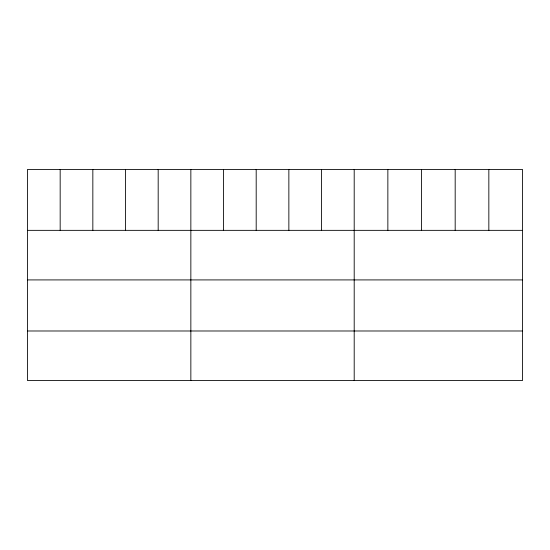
<?xml version="1.0" encoding="UTF-8"?>
<svg xmlns="http://www.w3.org/2000/svg" width="550" height="550" viewBox="0 0 550 550"><rect width="100%" height="100%" fill="white"/><g stroke="black" fill="none" stroke-linecap="round" stroke-linejoin="round"><path stroke-width="0.82" d="M522.5 230.347L522.5 380.552L27.5 380.552L27.5 169.448L522.5 169.448L522.5 230.347L27.5 230.347M27.5 279.916L522.5 279.916M27.5 330.99L522.5 330.99M488.84 169.448L488.84 230.347M455.18 169.448L455.18 230.347M421.52 169.448L421.52 230.347M387.86 169.448L387.86 230.347M354.2 169.448L354.2 380.552M321.53 169.448L321.53 230.347M288.86 169.448L288.86 230.347M256.19 169.448L256.19 230.347M223.52 169.448L223.52 230.347M190.85 169.448L190.85 380.552M158.18 169.448L158.18 230.347M125.51 169.448L125.51 230.347M92.84 169.448L92.84 230.347M60.17 169.448L60.17 230.347"/></g></svg>
